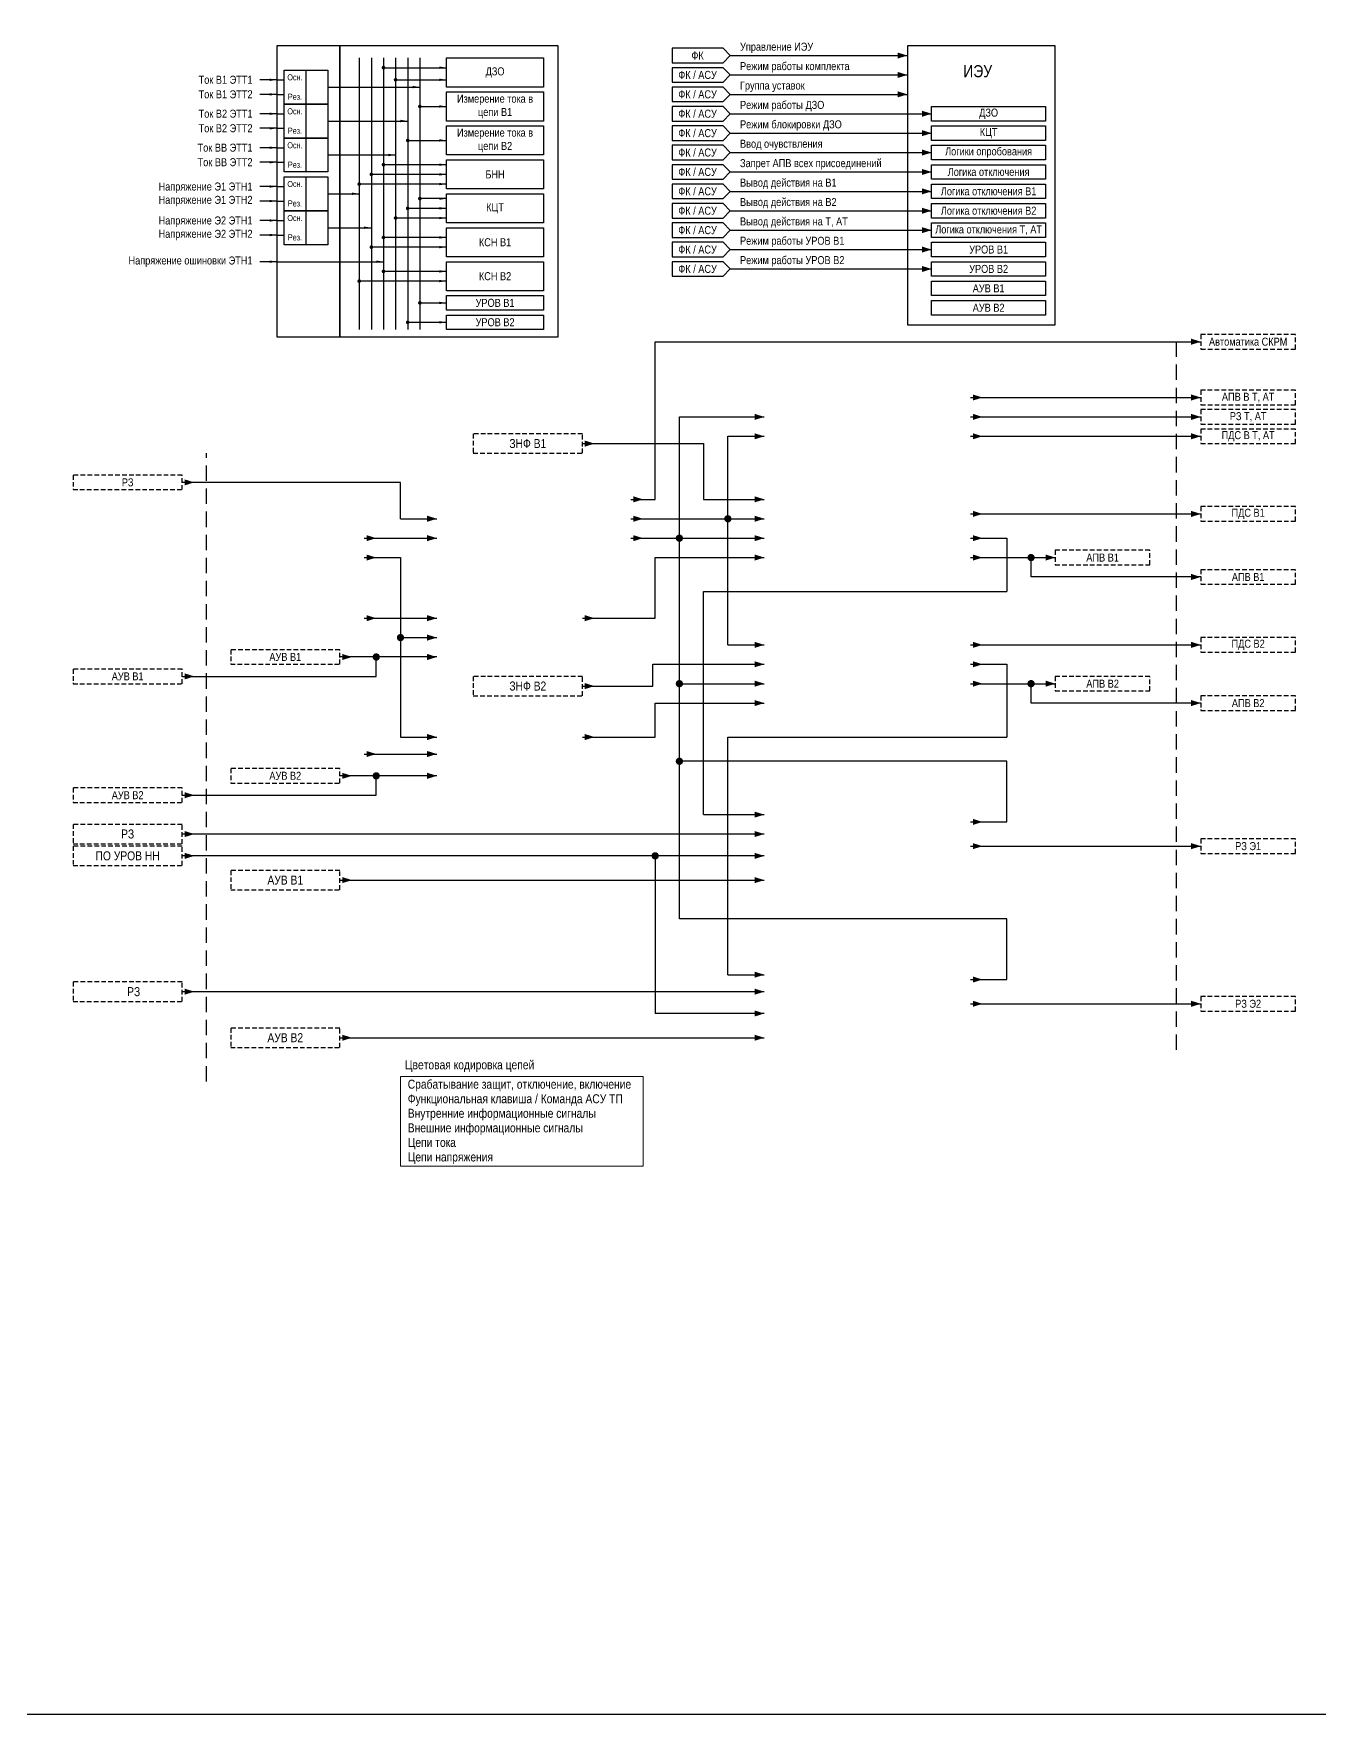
# Model space of a CAD drawing. Header units: millimetres. Extents: x 39198 to 51235, y 3901 to 12197.
# Drawn here: x 47459 to 47989, y 5812 to 6505 of the extents above; entities that cross this region are included whole.
import ezdxf
from ezdxf.enums import TextEntityAlignment as Align

# ---------------------------------------------------------------- set-up
doc = ezdxf.new("R2010")
doc.units = ezdxf.units.MM
doc.linetypes.add('штриховая2', pattern=[9.525, 6.35, -3.175])
for name, color, linetype, lineweight in [('Основная', 7, 'Continuous', 30), ('Отключение_включение', 1, 'Continuous', 30), ('Тонкая', 7, 'Continuous', 5), ('Цепи внешние', 84, 'Continuous', 30), ('Цепи внутренние', 5, 'Continuous', 30), ('Цепи ТН', 200, 'Continuous', 30), ('Цепи ТТ', 23, 'Continuous', 30), ('Цепь - ФК и АСУ', 132, 'Continuous', 30)]:
    doc.layers.add(name, color=color, linetype=linetype, lineweight=lineweight)
doc.styles.add('Narrow', font='ARIALN.TTF')

# ---------------------------------------------------------------- blocks, each defined once
blk = doc.blocks.new('Point')
at = {"layer": 'Основная', "color": 0, "const_width": 1.5}
blk.add_lwpolyline([(-0.75, 0, 1), (0.75, 0, 1)], format="xyb", close=True, dxfattribs=at)

msp = doc.modelspace()

# ---------------------------------------------------------------- linework, layer by layer
msp.add_lwpolyline([(48026, 5812), (47432, 5812), (47432, 6652), (48026, 6652)], close=True)
at = {"layer": 'Основная'}
for points in [[(47585, 6500), (47559, 6500), (47559, 6380), (47585, 6380)], [(47675, 6500), (47585, 6500), (47585, 6380), (47675, 6380)], [(47629, 6495), (47669, 6495), (47669, 6483), (47629, 6483)], [(47629, 6481), (47669, 6481), (47669, 6469), (47629, 6469)], [(47829, 6475), (47876, 6475), (47876, 6469), (47829, 6469)], [(47629, 6467), (47669, 6467), (47669, 6455), (47629, 6455)], [(47829, 6467), (47876, 6467), (47876, 6461), (47829, 6461)], [(47629, 6453), (47669, 6453), (47669, 6441), (47629, 6441)], [(47829, 6459), (47876, 6459), (47876, 6453), (47829, 6453)], [(47829, 6451), (47876, 6451), (47876, 6445), (47829, 6445)], [(47629, 6439), (47669, 6439), (47669, 6427), (47629, 6427)], [(47829, 6443), (47876, 6443), (47876, 6437), (47829, 6437)], [(47829, 6435), (47876, 6435), (47876, 6429), (47829, 6429)], [(47629, 6425), (47669, 6425), (47669, 6413), (47629, 6413)], [(47829, 6427), (47876, 6427), (47876, 6421), (47829, 6421)], [(47829, 6419), (47876, 6419), (47876, 6413), (47829, 6413)], [(47629, 6411), (47669, 6411), (47669, 6399), (47629, 6399)], [(47829, 6411), (47876, 6411), (47876, 6405), (47829, 6405)], [(47629, 6397), (47669, 6397), (47669, 6391), (47629, 6391)], [(47829, 6403), (47876, 6403), (47876, 6397), (47829, 6397)], [(47829, 6395), (47876, 6395), (47876, 6389), (47829, 6389)], [(47629, 6389), (47669, 6389), (47669, 6383), (47629, 6383)]]:
    msp.add_lwpolyline(points, close=True, dxfattribs=at)
at = {"layer": 'Основная', "ltscale": 0.3}
msp.add_lwpolyline([(47819, 6385), (47880, 6385), (47880, 6500), (47819, 6500)], close=True, dxfattribs=at)
at = {"layer": 'Отключение_включение'}
for p, q in [((47845, 6347), (47940, 6347)), ((47845, 6339), (47940, 6339)), ((47845, 6307), (47940, 6307)), ((47610, 6305), (47625, 6305)), ((47595, 6297), (47625, 6297)), ((47715, 6289), (47760, 6289)), ((47685, 6264), (47715, 6264)), ((47745, 6253), (47760, 6253)), ((47845, 6253), (47940, 6253)), ((47715, 6229), (47760, 6229)), ((47685, 6215), (47715, 6215))]:
    msp.add_line(p, q, dxfattribs=at)
for points in [[(47850, 6347, 0, 2.5, 0), (47846, 6347, 0, 0, 0)], [(47940, 6347, 0, 2.5, 0), (47936, 6347, 0, 0, 0)], [(47760, 6339, 0, 2.5, 0), (47756, 6339, 0, 0, 0)], [(47850, 6339, 0, 2.5, 0), (47846, 6339, 0, 0, 0)], [(47940, 6339, 0, 2.5, 0), (47936, 6339, 0, 0, 0)], [(47525, 6320, 0, 2.5, 0), (47521, 6320, 0, 0, 0)], [(47760, 6313, 0, 2.5, 0), (47756, 6313, 0, 0, 0)], [(47850, 6307, 0, 2.5, 0), (47846, 6307, 0, 0, 0)], [(47940, 6307, 0, 2.5, 0), (47936, 6307, 0, 0, 0)], [(47625, 6305, 0, 2.5, 0), (47621, 6305, 0, 0, 0)], [(47760, 6305, 0, 2.5, 0), (47756, 6305, 0, 0, 0)], [(47625, 6297, 0, 2.5, 0), (47621, 6297, 0, 0, 0)], [(47760, 6289, 0, 2.5, 0), (47756, 6289, 0, 0, 0)], [(47760, 6253, 0, 2.5, 0), (47756, 6253, 0, 0, 0)], [(47850, 6253, 0, 2.5, 0), (47846, 6253, 0, 0, 0)], [(47940, 6253, 0, 2.5, 0), (47936, 6253, 0, 0, 0)], [(47760, 6245, 0, 2.5, 0), (47756, 6245, 0, 0, 0)], [(47760, 6229, 0, 2.5, 0), (47756, 6229, 0, 0, 0)]]:
    msp.add_lwpolyline(points, format="xyseb", dxfattribs=at)
at = {"layer": 'Отключение_включение', "ltscale": 0.3}
for points in [[(47690, 6336, 0, 2.5, 0), (47686, 6336, 0, 0, 0)], [(47710, 6305, 0, 2.5, 0), (47706, 6305, 0, 0, 0)], [(47600, 6297, 0, 2.5, 0), (47596, 6297, 0, 0, 0)], [(47690, 6264, 0, 2.5, 0), (47686, 6264, 0, 0, 0)], [(47690, 6236, 0, 2.5, 0), (47686, 6236, 0, 0, 0)], [(47690, 6215, 0, 2.5, 0), (47686, 6215, 0, 0, 0)], [(47850, 6170, 0, 2.5, 0), (47846, 6170, 0, 0, 0)], [(47940, 6170, 0, 2.5, 0), (47936, 6170, 0, 0, 0)], [(47850, 6105, 0, 2.5, 0), (47846, 6105, 0, 0, 0)], [(47940, 6105, 0, 2.5, 0), (47936, 6105, 0, 0, 0)]]:
    msp.add_lwpolyline(points, format="xyseb", dxfattribs=at)
at = {"layer": 'Отключение_включение'}
for points in [[(47685, 6336), (47735, 6336)], [(47735, 6336), (47735, 6313)], [(47745, 6307), (47745, 6339)], [(47745, 6339), (47760, 6339)], [(47610, 6320), (47520, 6320)], [(47610, 6305), (47610, 6320)], [(47735, 6313), (47760, 6313)], [(47745, 6253), (47745, 6307)], [(47705, 6305), (47760, 6305)], [(47715, 6264), (47715, 6289)], [(47714, 6245), (47760, 6245)], [(47714, 6236), (47714, 6245)], [(47685, 6236), (47714, 6236)], [(47715, 6215), (47715, 6229)]]:
    msp.add_lwpolyline(points, dxfattribs=at)
at = {"layer": 'Отключение_включение', "ltscale": 0.3}
for points in [[(47845, 6170), (47940, 6170)], [(47845, 6105), (47940, 6105)]]:
    msp.add_lwpolyline(points, dxfattribs=at)
at = {"layer": 'Тонкая', "ltscale": 0.3}
msp.add_lwpolyline([(47610, 6075), (47710, 6075), (47710, 6038), (47610, 6038)], close=True, dxfattribs=at)
at = {"layer": 'Цепи внешние'}
msp.add_line((47845, 6355), (47940, 6355), dxfattribs=at)
for points in [[(47715, 6313), (47715, 6378)], [(47715, 6378), (47940, 6378)], [(47705, 6313), (47715, 6313)], [(47870, 6281), (47870, 6289)], [(47940, 6281), (47870, 6281)], [(47600, 6240), (47600, 6248)], [(47520, 6240), (47600, 6240)], [(47870, 6229), (47870, 6237)], [(47940, 6229), (47870, 6229)], [(47600, 6191), (47600, 6199)], [(47520, 6191), (47600, 6191)], [(47760, 6175), (47520, 6175)], [(47760, 6166), (47520, 6166)], [(47715, 6166), (47715, 6101)], [(47760, 6110), (47520, 6110)], [(47760, 6101), (47715, 6101)]]:
    msp.add_lwpolyline(points, dxfattribs=at)
for points in [[(47940, 6378, 0, 2.5, 0), (47936, 6378, 0, 0, 0)], [(47850, 6355, 0, 2.5, 0), (47846, 6355, 0, 0, 0)], [(47940, 6355, 0, 2.5, 0), (47936, 6355, 0, 0, 0)]]:
    msp.add_lwpolyline(points, format="xyseb", dxfattribs=at)
at = {"layer": 'Цепи внешние', "linetype": 'штриховая2', "ltscale": 0.3}
for points in [[(47979, 6381), (47940, 6381), (47940, 6375), (47979, 6375)], [(47979, 6358), (47940, 6358), (47940, 6352), (47979, 6352)], [(47979, 6350), (47940, 6350), (47940, 6344), (47979, 6344)], [(47979, 6342), (47940, 6342), (47940, 6336), (47979, 6336)], [(47520, 6323), (47475, 6323), (47475, 6317), (47520, 6317)], [(47979, 6310), (47940, 6310), (47940, 6304), (47979, 6304)], [(47979, 6284), (47940, 6284), (47940, 6278), (47979, 6278)], [(47979, 6256), (47940, 6256), (47940, 6250), (47979, 6250)], [(47520, 6243), (47475, 6243), (47475, 6237), (47520, 6237)], [(47979, 6232), (47940, 6232), (47940, 6226), (47979, 6226)], [(47520, 6194), (47475, 6194), (47475, 6188), (47520, 6188)], [(47520, 6179), (47475, 6179), (47475, 6171), (47520, 6171)], [(47520, 6170), (47475, 6170), (47475, 6162), (47520, 6162)], [(47979, 6173), (47940, 6173), (47940, 6167), (47979, 6167)], [(47520, 6114), (47475, 6114), (47475, 6106), (47520, 6106)], [(47979, 6108), (47940, 6108), (47940, 6102), (47979, 6102)]]:
    msp.add_lwpolyline(points, close=True, dxfattribs=at)
at = {"layer": 'Цепи внешние', "ltscale": 0.3}
for points in [[(47710, 6313, 0, 2.5, 0), (47706, 6313, 0, 0, 0)], [(47940, 6281, 0, 2.5, 0), (47936, 6281, 0, 0, 0)], [(47525, 6240, 0, 2.5, 0), (47521, 6240, 0, 0, 0)], [(47940, 6229, 0, 2.5, 0), (47936, 6229, 0, 0, 0)], [(47525, 6191, 0, 2.5, 0), (47521, 6191, 0, 0, 0)], [(47525, 6175, 0, 2.5, 0), (47521, 6175, 0, 0, 0)], [(47760, 6175, 0, 2.5, 0), (47756, 6175, 0, 0, 0)], [(47525, 6166, 0, 2.5, 0), (47521, 6166, 0, 0, 0)], [(47760, 6166, 0, 2.5, 0), (47756, 6166, 0, 0, 0)], [(47525, 6110, 0, 2.5, 0), (47521, 6110, 0, 0, 0)], [(47760, 6110, 0, 2.5, 0), (47756, 6110, 0, 0, 0)], [(47760, 6101, 0, 2.5, 0), (47756, 6101, 0, 0, 0)]]:
    msp.add_lwpolyline(points, format="xyseb", dxfattribs=at)
at = {"layer": 'Цепи внутренние', "ltscale": 0.3}
for p, q in [((47845, 6297), (47860, 6297)), ((47860, 6297), (47860, 6275)), ((47595, 6289), (47610, 6289)), ((47610, 6289), (47610, 6215)), ((47845, 6289), (47880, 6289)), ((47595, 6264), (47625, 6264)), ((47610, 6256), (47625, 6256)), ((47845, 6245), (47860, 6245)), ((47860, 6245), (47860, 6215)), ((47845, 6237), (47880, 6237)), ((47610, 6215), (47625, 6215)), ((47595, 6208), (47625, 6208)), ((47845, 6180), (47860, 6180)), ((47845, 6115), (47860, 6115))]:
    msp.add_line(p, q, dxfattribs=at)
at = {"layer": 'Цепи внутренние', "linetype": 'штриховая2'}
for points in [[(47930, 6086), (47930, 6381)], [(47530, 6073), (47530, 6332)]]:
    msp.add_lwpolyline(points, dxfattribs=at)
at = {"layer": 'Цепи внутренние'}
for points in [[(47725, 6297), (47725, 6347)], [(47725, 6347), (47760, 6347)], [(47705, 6297), (47760, 6297)], [(47725, 6140), (47725, 6297)], [(47735, 6183), (47735, 6275)], [(47735, 6275), (47860, 6275)], [(47725, 6237), (47760, 6237)], [(47745, 6117), (47745, 6215)], [(47745, 6215), (47860, 6215)], [(47860, 6205), (47725, 6205)], [(47860, 6180), (47860, 6205)], [(47735, 6183), (47760, 6183)], [(47585, 6156), (47760, 6156)], [(47860, 6140), (47725, 6140)], [(47860, 6115), (47860, 6140)], [(47745, 6117), (47760, 6117)], [(47585, 6091), (47760, 6091)]]:
    msp.add_lwpolyline(points, dxfattribs=at)
for points in [[(47760, 6347, 0, 2.5, 0), (47756, 6347, 0, 0, 0)], [(47760, 6297, 0, 2.5, 0), (47756, 6297, 0, 0, 0)], [(47760, 6237, 0, 2.5, 0), (47756, 6237, 0, 0, 0)]]:
    msp.add_lwpolyline(points, format="xyseb", dxfattribs=at)
at = {"layer": 'Цепи внутренние', "linetype": 'штриховая2', "ltscale": 0.3}
for points in [[(47685, 6340), (47640, 6340), (47640, 6332), (47685, 6332)], [(47919, 6292), (47880, 6292), (47880, 6286), (47919, 6286)], [(47585, 6251), (47540, 6251), (47540, 6245), (47585, 6245)], [(47685, 6240), (47640, 6240), (47640, 6232), (47685, 6232)], [(47919, 6240), (47880, 6240), (47880, 6234), (47919, 6234)], [(47585, 6202), (47540, 6202), (47540, 6196), (47585, 6196)], [(47585, 6160), (47540, 6160), (47540, 6152), (47585, 6152)], [(47585, 6095), (47540, 6095), (47540, 6087), (47585, 6087)]]:
    msp.add_lwpolyline(points, close=True, dxfattribs=at)
at = {"layer": 'Цепи внутренние', "ltscale": 0.3}
for points in [[(47710, 6297, 0, 2.5, 0), (47706, 6297, 0, 0, 0)], [(47850, 6297, 0, 2.5, 0), (47846, 6297, 0, 0, 0)], [(47600, 6289, 0, 2.5, 0), (47596, 6289, 0, 0, 0)], [(47850, 6289, 0, 2.5, 0), (47846, 6289, 0, 0, 0)], [(47880, 6289, 0, 2.5, 0), (47876, 6289, 0, 0, 0)], [(47600, 6264, 0, 2.5, 0), (47596, 6264, 0, 0, 0)], [(47625, 6264, 0, 2.5, 0), (47621, 6264, 0, 0, 0)], [(47625, 6256, 0, 2.5, 0), (47621, 6256, 0, 0, 0)], [(47590, 6248, 0, 2.5, 0), (47586, 6248, 0, 0, 0)], [(47625, 6248, 0, 2.5, 0), (47621, 6248, 0, 0, 0)], [(47850, 6245, 0, 2.5, 0), (47846, 6245, 0, 0, 0)], [(47850, 6237, 0, 2.5, 0), (47846, 6237, 0, 0, 0)], [(47880, 6237, 0, 2.5, 0), (47876, 6237, 0, 0, 0)], [(47625, 6215, 0, 2.5, 0), (47621, 6215, 0, 0, 0)], [(47600, 6208, 0, 2.5, 0), (47596, 6208, 0, 0, 0)], [(47625, 6208, 0, 2.5, 0), (47621, 6208, 0, 0, 0)], [(47590, 6199, 0, 2.5, 0), (47586, 6199, 0, 0, 0)], [(47625, 6199, 0, 2.5, 0), (47621, 6199, 0, 0, 0)], [(47760, 6183, 0, 2.5, 0), (47756, 6183, 0, 0, 0)], [(47850, 6180, 0, 2.5, 0), (47846, 6180, 0, 0, 0)], [(47590, 6156, 0, 2.5, 0), (47586, 6156, 0, 0, 0)], [(47760, 6156, 0, 2.5, 0), (47756, 6156, 0, 0, 0)], [(47760, 6117, 0, 2.5, 0), (47756, 6117, 0, 0, 0)], [(47850, 6115, 0, 2.5, 0), (47846, 6115, 0, 0, 0)], [(47590, 6091, 0, 2.5, 0), (47586, 6091, 0, 0, 0)], [(47760, 6091, 0, 2.5, 0), (47756, 6091, 0, 0, 0)]]:
    msp.add_lwpolyline(points, format="xyseb", dxfattribs=at)
for points in [[(47625, 6248), (47585, 6248)], [(47625, 6199), (47585, 6199)]]:
    msp.add_lwpolyline(points, dxfattribs=at)
at = {"layer": 'Цепи ТН'}
for p, q in [((47629, 6447), (47598, 6447)), ((47629, 6451), (47603, 6451)), ((47580, 6439), (47593, 6439)), ((47629, 6443), (47593, 6443)), ((47580, 6425), (47598, 6425)), ((47629, 6421), (47603, 6421)), ((47580, 6411), (47603, 6411)), ((47629, 6417), (47598, 6417)), ((47629, 6407), (47603, 6407)), ((47629, 6403), (47593, 6403))]:
    msp.add_line(p, q, dxfattribs=at)
for points in [[(47593, 6495), (47593, 6383)], [(47598, 6495), (47598, 6383)], [(47603, 6495), (47603, 6383)], [(47571, 6446), (47571, 6432)], [(47559, 6442), (47552, 6442)], [(47559, 6442), (47562, 6442)], [(47559, 6436), (47552, 6436)], [(47559, 6436), (47562, 6436)], [(47571, 6432), (47571, 6418)], [(47559, 6428), (47552, 6428)], [(47559, 6428), (47562, 6428)], [(47559, 6422), (47552, 6422)], [(47559, 6422), (47562, 6422)], [(47559, 6411), (47552, 6411)], [(47559, 6411), (47580, 6411)]]:
    msp.add_lwpolyline(points, dxfattribs=at)
at = {"layer": 'Цепи ТН', "ltscale": 0.3}
msp.add_lwpolyline([(47603, 6491), (47629, 6491)], dxfattribs=at)
at = {"layer": 'Цепи ТН'}
for points in [[(47629, 6491, 0, 1, 0), (47626, 6491, 0, 0, 0)], [(47629, 6451, 0, 1, 0), (47626, 6451, 0, 0, 0)], [(47629, 6447, 0, 1, 0), (47626, 6447, 0, 0, 0)], [(47559, 6442, 0, 1, 0), (47556, 6442, 0, 0, 0)], [(47593, 6439, 0, 1, 0), (47590, 6439, 0, 0, 0)], [(47629, 6443, 0, 1, 0), (47626, 6443, 0, 0, 0)], [(47559, 6436, 0, 1, 0), (47556, 6436, 0, 0, 0)], [(47559, 6428, 0, 1, 0), (47556, 6428, 0, 0, 0)], [(47598, 6425, 0, 1, 0), (47595, 6425, 0, 0, 0)], [(47559, 6422, 0, 1, 0), (47556, 6422, 0, 0, 0)], [(47629, 6421, 0, 1, 0), (47626, 6421, 0, 0, 0)], [(47559, 6411, 0, 1, 0), (47556, 6411, 0, 0, 0)], [(47603, 6411, 0, 1, 0), (47600, 6411, 0, 0, 0)], [(47629, 6417, 0, 1, 0), (47626, 6417, 0, 0, 0)], [(47629, 6407, 0, 1, 0), (47626, 6407, 0, 0, 0)], [(47629, 6403, 0, 1, 0), (47626, 6403, 0, 0, 0)]]:
    msp.add_lwpolyline(points, format="xyseb", dxfattribs=at)
for points in [[(47562, 6446), (47580, 6446), (47580, 6432), (47562, 6432)], [(47562, 6432), (47580, 6432), (47580, 6418), (47562, 6418)]]:
    msp.add_lwpolyline(points, close=True, dxfattribs=at)
at = {"layer": 'Цепи ТТ', "ltscale": 0.3}
msp.add_line((47580, 6469), (47613, 6469), dxfattribs=at)
at = {"layer": 'Цепи ТТ'}
for p, q in [((47629, 6433), (47613, 6433)), ((47629, 6437), (47618, 6437)), ((47629, 6429), (47608, 6429))]:
    msp.add_line(p, q, dxfattribs=at)
for points in [[(47608, 6495), (47608, 6383)], [(47571, 6490), (47571, 6476)], [(47559, 6486), (47552, 6486)], [(47559, 6480), (47552, 6480)], [(47559, 6486), (47562, 6486)], [(47559, 6480), (47562, 6480)], [(47571, 6476), (47571, 6462)], [(47559, 6472), (47552, 6472)], [(47559, 6472), (47562, 6472)], [(47559, 6466), (47552, 6466)], [(47559, 6466), (47562, 6466)], [(47571, 6462), (47571, 6448)], [(47559, 6458), (47552, 6458)], [(47559, 6458), (47562, 6458)], [(47559, 6452), (47552, 6452)], [(47559, 6452), (47562, 6452)]]:
    msp.add_lwpolyline(points, dxfattribs=at)
at = {"layer": 'Цепи ТТ', "ltscale": 0.3}
for points in [[(47613, 6495), (47613, 6383)], [(47618, 6495), (47618, 6383)], [(47580, 6483), (47618, 6483)], [(47608, 6486), (47629, 6486)], [(47618, 6475), (47629, 6475)], [(47613, 6461), (47629, 6461)], [(47580, 6455), (47608, 6455)], [(47618, 6394), (47629, 6394)], [(47613, 6386), (47629, 6386)]]:
    msp.add_lwpolyline(points, dxfattribs=at)
at = {"layer": 'Цепи ТТ'}
for points in [[(47562, 6490), (47580, 6490), (47580, 6476), (47562, 6476)], [(47562, 6476), (47580, 6476), (47580, 6462), (47562, 6462)], [(47562, 6462), (47580, 6462), (47580, 6448), (47562, 6448)]]:
    msp.add_lwpolyline(points, close=True, dxfattribs=at)
for points in [[(47559, 6486, 0, 1, 0), (47556, 6486, 0, 0, 0)], [(47559, 6480, 0, 1, 0), (47556, 6480, 0, 0, 0)], [(47618, 6483, 0, 1, 0), (47615, 6483, 0, 0, 0)], [(47629, 6486, 0, 1, 0), (47626, 6486, 0, 0, 0)], [(47629, 6475, 0, 1, 0), (47626, 6475, 0, 0, 0)], [(47559, 6472, 0, 1, 0), (47556, 6472, 0, 0, 0)], [(47559, 6466, 0, 1, 0), (47556, 6466, 0, 0, 0)], [(47613, 6469, 0, 1, 0), (47610, 6469, 0, 0, 0)], [(47629, 6461, 0, 1, 0), (47626, 6461, 0, 0, 0)], [(47559, 6458, 0, 1, 0), (47556, 6458, 0, 0, 0)], [(47559, 6452, 0, 1, 0), (47556, 6452, 0, 0, 0)], [(47608, 6455, 0, 1, 0), (47605, 6455, 0, 0, 0)], [(47629, 6437, 0, 1, 0), (47626, 6437, 0, 0, 0)], [(47629, 6433, 0, 1, 0), (47626, 6433, 0, 0, 0)], [(47629, 6429, 0, 1, 0), (47626, 6429, 0, 0, 0)], [(47629, 6394, 0, 1, 0), (47626, 6394, 0, 0, 0)], [(47629, 6386, 0, 1, 0), (47626, 6386, 0, 0, 0)]]:
    msp.add_lwpolyline(points, format="xyseb", dxfattribs=at)
at = {"layer": 'Цепь - ФК и АСУ', "ltscale": 0.3}
for points in [[(47746, 6496), (47743, 6499), (47722, 6499), (47722, 6493), (47743, 6493), (47746, 6496)], [(47746, 6488), (47743, 6491), (47722, 6491), (47722, 6485), (47743, 6485), (47746, 6488)], [(47746, 6480), (47743, 6483), (47722, 6483), (47722, 6477), (47743, 6477), (47746, 6480)], [(47746, 6472), (47743, 6475), (47722, 6475), (47722, 6469), (47743, 6469), (47746, 6472)], [(47746, 6464), (47743, 6467), (47722, 6467), (47722, 6461), (47743, 6461), (47746, 6464)], [(47746, 6456), (47743, 6459), (47722, 6459), (47722, 6453), (47743, 6453), (47746, 6456)], [(47746, 6448), (47743, 6451), (47722, 6451), (47722, 6445), (47743, 6445), (47746, 6448)], [(47746, 6440), (47743, 6443), (47722, 6443), (47722, 6437), (47743, 6437), (47746, 6440)], [(47746, 6432), (47743, 6435), (47722, 6435), (47722, 6429), (47743, 6429), (47746, 6432)], [(47746, 6424), (47743, 6427), (47722, 6427), (47722, 6421), (47743, 6421), (47746, 6424)], [(47746, 6416), (47743, 6419), (47722, 6419), (47722, 6413), (47743, 6413), (47746, 6416)], [(47746, 6408), (47743, 6411), (47722, 6411), (47722, 6405), (47743, 6405), (47746, 6408)]]:
    msp.add_lwpolyline(points, dxfattribs=at)
at = {"layer": 'Цепь - ФК и АСУ'}
for points in [[(47746, 6496), (47819, 6496)], [(47746, 6488), (47819, 6488)], [(47746, 6480), (47819, 6480)], [(47746, 6472), (47829, 6472), (47829, 6472), (47829, 6472)], [(47746, 6464), (47829, 6464), (47829, 6464), (47829, 6464)], [(47746, 6456), (47829, 6456), (47829, 6456), (47829, 6456)], [(47746, 6448), (47829, 6448), (47829, 6448), (47829, 6448)], [(47746, 6440), (47829, 6440), (47829, 6440), (47829, 6440)], [(47746, 6432), (47829, 6432), (47829, 6432), (47829, 6432)], [(47746, 6424), (47829, 6424), (47829, 6424), (47829, 6424)], [(47746, 6416), (47829, 6416), (47829, 6416), (47829, 6416)], [(47746, 6408), (47829, 6408), (47829, 6408), (47829, 6408)]]:
    msp.add_lwpolyline(points, dxfattribs=at)
at = {"layer": 'Цепь - ФК и АСУ', "ltscale": 0.3}
for points in [[(47819, 6496, 0, 2.5, 0), (47815, 6496, 0, 0, 0)], [(47819, 6488, 0, 2.5, 0), (47815, 6488, 0, 0, 0)], [(47819, 6480, 0, 2.5, 0), (47815, 6480, 0, 0, 0)], [(47829, 6472, 0, 2.5, 0), (47825, 6472, 0, 0, 0)], [(47829, 6464, 0, 2.5, 0), (47825, 6464, 0, 0, 0)], [(47829, 6456, 0, 2.5, 0), (47825, 6456, 0, 0, 0)], [(47829, 6448, 0, 2.5, 0), (47825, 6448, 0, 0, 0)], [(47829, 6440, 0, 2.5, 0), (47825, 6440, 0, 0, 0)], [(47829, 6432, 0, 2.5, 0), (47825, 6432, 0, 0, 0)], [(47829, 6424, 0, 2.5, 0), (47825, 6424, 0, 0, 0)], [(47829, 6416, 0, 2.5, 0), (47825, 6416, 0, 0, 0)], [(47829, 6408, 0, 2.5, 0), (47825, 6408, 0, 0, 0)]]:
    msp.add_lwpolyline(points, format="xyseb", dxfattribs=at)

# ---------------------------------------------------------------- block references
at = {"layer": 'Отключение_включение', "ltscale": 0.3}
msp.add_blockref('Point', (47745, 6305), dxfattribs=at)
at = {"layer": 'Цепи внешние', "ltscale": 0.3}
for p in [(47870, 6289), (47600, 6248), (47870, 6237), (47600, 6199), (47715, 6166)]:
    msp.add_blockref('Point', p, dxfattribs=at)
at = {"layer": 'Цепи внутренние', "ltscale": 0.3}
for p in [(47725, 6297), (47610, 6256), (47725, 6237), (47725, 6205)]:
    msp.add_blockref('Point', p, dxfattribs=at)
at = {"layer": 'Цепи ТН', "xscale": 0.5, "yscale": 0.5, "zscale": 0.5}
for p in [(47603, 6491), (47598, 6447), (47603, 6451), (47593, 6443), (47598, 6417), (47603, 6421), (47593, 6403), (47603, 6407)]:
    msp.add_blockref('Point', p, dxfattribs=at)
at = {"layer": 'Цепи ТТ', "xscale": 0.5, "yscale": 0.5, "zscale": 0.5}
for p in [(47608, 6486), (47618, 6475), (47613, 6461), (47613, 6433), (47618, 6437), (47608, 6429), (47618, 6394), (47613, 6386)]:
    msp.add_blockref('Point', p, dxfattribs=at)

# ---------------------------------------------------------------- texts
at = {"layer": 'Основная', "style": 'Narrow'}
msp.add_text('Цветовая кодировка цепей', height=3.7, dxfattribs=at).set_placement((47638.5, 6078), align=Align.CENTER)
for s, insert, char_height, width, attachment_point in [('Управление ИЭУ', (47750, 6497), 3.3, 71.4983, 7), ('ФК', (47732.5, 6496), 3.3, 21, 5), ('Ток В1 ЭТТ1', (47549, 6486), 3.3, 71.4983, 6), ('{\\C0;ДЗО}', (47649, 6489), 3.3, 40, 5), ('ФК / АСУ', (47732.5, 6488), 3.3, 21, 5), ('Режим работы комплекта', (47750, 6489), 3.3, 71, 7), ('ИЭУ', (47848, 6489.5), 5, 64, 5), ('Ток В1 ЭТТ2', (47549, 6480), 3.3, 71.4983, 6), ('ФК / АСУ', (47732.5, 6480), 3.3, 21, 5), ('Группа уставок', (47750, 6481), 3.3, 71, 7), ('Ток В2 ЭТТ1', (47549, 6472), 3.3, 71.4983, 6), ('{\\C0;Измерение }тока в цепи В1', (47649, 6475), 3.3, 40, 5), ('ФК / АСУ', (47732.5, 6472), 3.3, 21, 5), ('Режим работы ДЗО', (47750, 6473), 3.3, 71.4983, 7), ('{\\C0;ДЗО}', (47852.5, 6472), 3.3, 47, 5), ('Ток В2 ЭТТ2', (47549, 6466), 3.3, 71.4983, 6), ('Режим блокировки ДЗО', (47750, 6465), 3.3, 71, 7), ('{\\C0;КЦТ}', (47852.5, 6464), 3.3, 47, 5), ('Ток ВВ ЭТТ1', (47549, 6458), 3.3, 71.4983, 6), ('{\\C0;Измерение }тока в цепи В2', (47649, 6461), 3.3, 40, 5), ('ФК / АСУ', (47732.5, 6464), 3.3, 21, 5), ('Ввод очувствления', (47750, 6457), 3.3, 71.4983, 7), ('Ток ВВ ЭТТ2', (47549, 6452), 3.3, 71.4983, 6), ('ФК / АСУ', (47732.5, 6456), 3.3, 21, 5), ('Запрет АПВ всех присоединений', (47750, 6449), 3.3, 71.4983, 7), ('{\\C0;Логики опробования}', (47852.5, 6456), 3.3, 47, 5), ('{\\C0;БНН}', (47649, 6447), 3.3, 40, 5), ('ФК / АСУ', (47732.5, 6448), 3.3, 21, 5), ('Вывод действия на В1', (47750, 6441), 3.3, 71.4983, 7), ('{\\C0;Логика отключения}', (47852.5, 6448), 3.3, 47, 5), ('Напряжение Э1 ЭТН1        ', (47549, 6441.5), 3.3, 71.4983, 6), ('ФК / АСУ', (47732.5, 6440), 3.3, 21, 5), ('{\\C0;Логика отключения В1}', (47852.5, 6440), 3.3, 47, 5), ('Напряжение Э1 ЭТН2       ', (47549, 6436), 3.3, 71.3526, 6), ('{\\C0;КЦТ}', (47649, 6433), 3.3, 40, 5), ('ФК / АСУ', (47732.5, 6432), 3.3, 21, 5), ('Вывод действия на В2', (47750, 6433), 3.3, 71.4983, 7), ('{\\C0;Логика отключения В2}', (47852.5, 6432), 3.3, 47, 5), ('Напряжение Э2 ЭТН1        ', (47549, 6427.5), 3.3, 71.4983, 6), ('ФК / АСУ', (47732.5, 6424), 3.3, 21, 5), ('Вывод действия на Т, АТ', (47750, 6425), 3.3, 71.4983, 7), ('{\\C0;Логика отключения Т, АТ}', (47852.5, 6424), 3.3, 47, 5), ('Напряжение Э2 ЭТН2       ', (47549, 6422), 3.3, 71.3526, 6), ('КСН В1', (47649, 6419), 3.3, 40, 5), ('ФК / АСУ', (47732.5, 6416), 3.3, 21, 5), ('Режим работы УРОВ В1', (47750, 6417), 3.3, 71.4983, 7), ('{\\C0;УРОВ В1}', (47852.5, 6416), 3.3, 47, 5), ('Напряжение ошиновки ЭТН1   ', (47549, 6411), 3.3, 71.3526, 6), ('Режим работы УРОВ В2', (47750, 6409), 3.3, 71.4983, 7), ('КСН В2', (47649, 6405), 3.3, 40, 5), ('ФК / АСУ', (47732.5, 6408), 3.3, 21, 5), ('{\\C0;УРОВ В2}', (47852.5, 6408), 3.3, 47, 5), ('{\\C0;АУВ В1}', (47852.5, 6400), 3.3, 47, 5), ('УРОВ В1', (47649, 6394), 3.3, 40, 5), ('{\\C0;АУВ В2}', (47852.5, 6392), 3.3, 47, 5), ('УРОВ В2', (47649, 6386), 3.3, 40, 5), ('Автоматика СКРМ', (47959.5, 6378), 3.3, 39, 5), ('АПВ В Т, АТ', (47959.5, 6355), 3.3, 39, 5), ('РЗ Т, АТ', (47959.5, 6347), 3.3, 39, 5), ('ЗНФ В1', (47662.5, 6336), 3.7, 45, 5), ('ПДС В Т, АТ', (47959.5, 6339), 3.3, 39, 5), ('РЗ', (47497.5, 6320), 3.3, 45, 5), ('ПДС В1', (47959.5, 6307), 3.3, 39, 5), ('АПВ В1', (47899.5, 6289), 3.3, 39, 5), ('АПВ В1', (47959.5, 6281), 3.3, 39, 5), ('ПДС В2', (47959.5, 6253), 3.3, 39, 5), ('АУВ В1', (47562.5, 6248), 3.3, 45, 5), ('АУВ В1', (47497.5, 6240), 3.3, 45, 5), ('ЗНФ В2', (47662.5, 6236), 3.7, 45, 5), ('АПВ В2', (47899.5, 6237), 3.3, 39, 5), ('АПВ В2', (47959.5, 6229), 3.3, 39, 5), ('АУВ В2', (47562.5, 6199), 3.3, 45, 5), ('АУВ В2', (47497.5, 6191), 3.3, 45, 5), ('РЗ', (47497.5, 6175), 3.7, 45, 5), ('РЗ Э1', (47959.5, 6170), 3.3, 39, 5), ('ПО УРОВ НН', (47497.5, 6166), 3.7, 45, 5), ('АУВ В1', (47562.5, 6156), 3.7, 45, 5), ('РЗ', (47500, 6110), 3.7, 40, 5), ('РЗ Э2', (47959.5, 6105), 3.3, 39, 5), ('АУВ В2', (47562.5, 6091), 3.7, 45, 5)]:
    msp.add_mtext(s, dxfattribs=dict(at, insert=insert, char_height=char_height, width=width, attachment_point=attachment_point))
at = {"layer": 'Основная', "char_height": 2.5, "width": 9, "attachment_point": 5, "line_spacing_factor": 0.909091, "style": 'Narrow'}
for s, insert in [('Осн.', (47566.5, 6487)), ('Рез.', (47566.5, 6479)), ('Осн.', (47566.5, 6473)), ('Рез.', (47566.5, 6465)), ('Осн.', (47566.5, 6459)), ('Рез.', (47566.5, 6451)), ('Осн.', (47566.5, 6443)), ('Рез.', (47566.5, 6435)), ('Осн.', (47566.5, 6429)), ('Рез.', (47566.5, 6421))]:
    msp.add_mtext(s, dxfattribs=dict(at, insert=insert))
at = {"layer": 'Отключение_включение', "style": 'Narrow'}
msp.add_text('Срабатывание защит, отключение, включение', height=3.7, dxfattribs=at).set_placement((47613, 6070))
at = {"layer": 'Цепи внешние', "style": 'Narrow'}
msp.add_text('Внешние информационные сигналы', height=3.7, dxfattribs=at).set_placement((47613, 6052))
at = {"layer": 'Цепи внутренние', "style": 'Narrow'}
msp.add_text('Внутренние информационные сигналы', height=3.7, dxfattribs=at).set_placement((47613, 6058))
at = {"layer": 'Цепи ТН', "style": 'Narrow'}
msp.add_text('Цепи напряжения', height=3.7, dxfattribs=at).set_placement((47613, 6040))
at = {"layer": 'Цепи ТТ', "style": 'Narrow'}
msp.add_text('Цепи тока', height=3.7, dxfattribs=at).set_placement((47613, 6046))
at = {"layer": 'Цепь - ФК и АСУ', "style": 'Narrow'}
msp.add_text('Функциональная клавиша / Команда АСУ ТП', height=3.7, dxfattribs=at).set_placement((47613, 6064))

doc.saveas('drawing.dxf')
